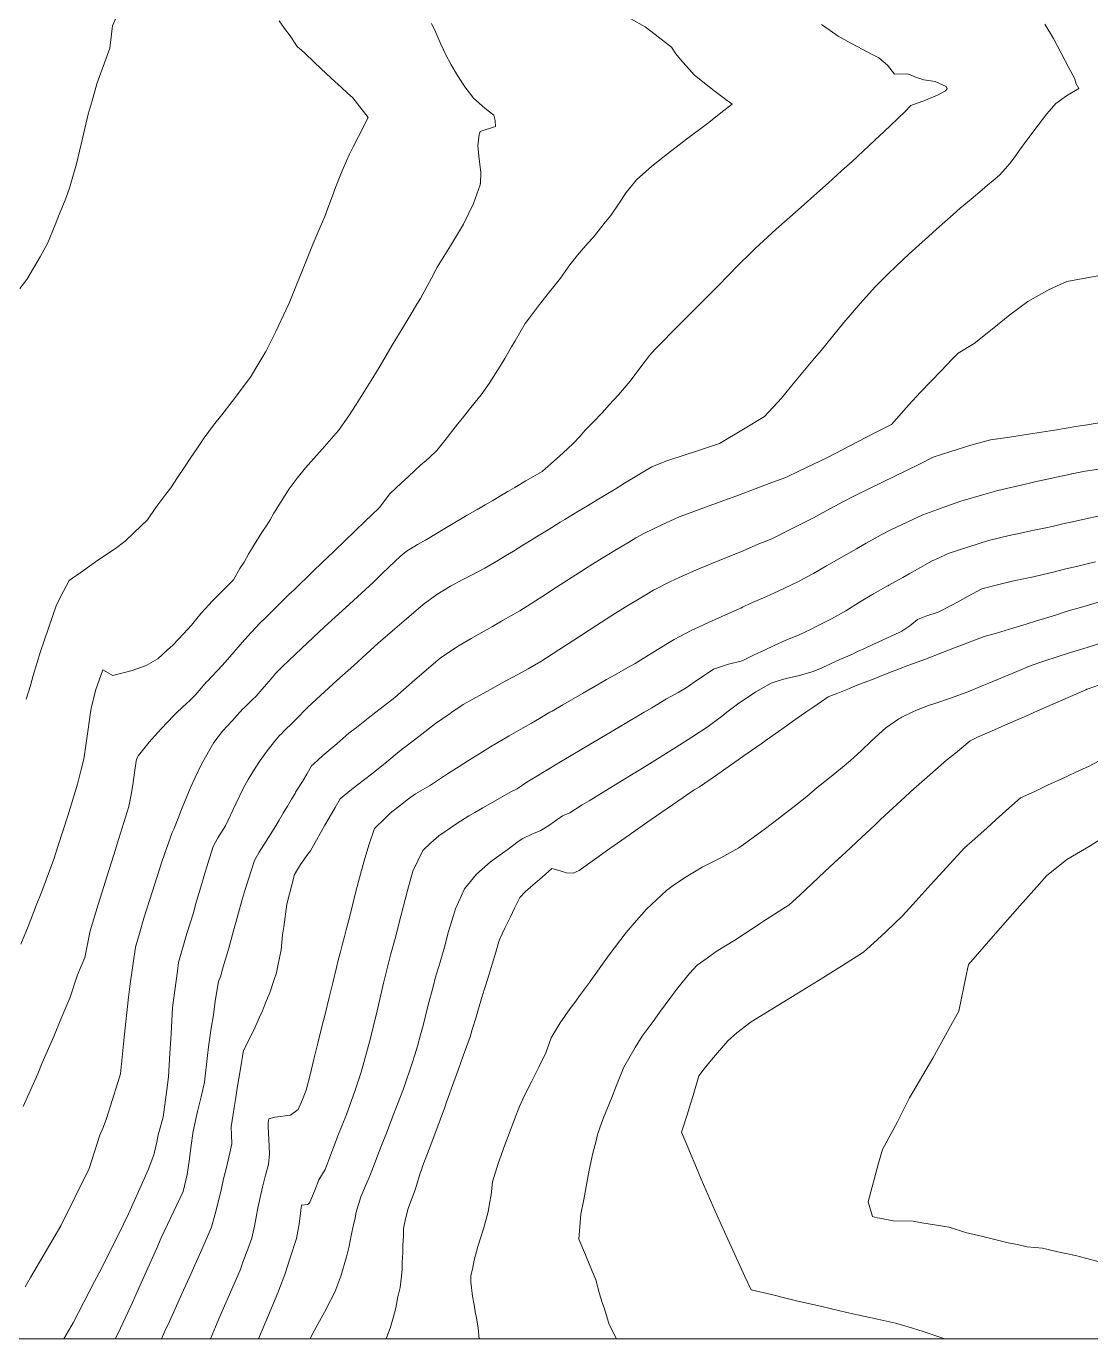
# Model space of a CAD drawing. Header units: inches. Extents: x 11351264 to 11356330, y 6702313 to 6706468.
# Drawn here: x 11351765.2 to 11352082.5, y 6702313.2 to 6702704.6 of the extents above; entities that cross this region are included whole.
import ezdxf

# ---------------------------------------------------------------- set-up
doc = ezdxf.new("R2010")
doc.units = ezdxf.units.IN
doc.header["$MEASUREMENT"] = 0
doc.layers.add('Shumate_Contours_clip1', color=7, linetype='Continuous', lineweight=0)
doc.layers.add('Shumate_Parcels_clip1', color=7, linetype='Continuous', lineweight=0)

msp = doc.modelspace()

# ---------------------------------------------------------------- linework, layer by layer
at = {"layer": 'Shumate_Contours_clip1'}
for points, elevation in [([(11351763.27, 6702626.37), (11351765.32, 6702629.08), (11351769.34, 6702635.83), (11351771.49, 6702639.77), (11351773.77, 6702645.37), (11351774.99, 6702648.41), (11351776.73, 6702652.68), (11351778.01, 6702656.27), (11351778.85, 6702659.01), (11351780.18, 6702663.57), (11351781.96, 6702671.08), (11351783.58, 6702678.33), (11351784.79, 6702682.28), (11351786.16, 6702687.38), (11351790.04, 6702697.97), (11351790.91, 6702704.65), (11351792.7, 6702708.73), (11351792.57, 6702712.64), (11351788.78, 6702722.91), (11351787.9, 6702726.34), (11351780.42, 6702734.05), (11351773.75, 6702741.99), (11351766.44, 6702750.84), (11351764.89, 6702758.41)], 1382), ([(11351764.24, 6702382.46), (11351768.59, 6702392.23), (11351769.93, 6702395.47), (11351773.4, 6702403.37), (11351775.45, 6702408.53), (11351778.14, 6702414.74), (11351780.48, 6702421.71), (11351782.65, 6702426.88), (11351784.18, 6702434.82), (11351786.6, 6702442.68), (11351787.21, 6702444.62), (11351789.75, 6702452.8), (11351791.25, 6702457.55), (11351792.73, 6702462.33), (11351795.7, 6702471.89), (11351796.46, 6702475.41), (11351797.01, 6702479.07), (11351797.55, 6702482.77), (11351798, 6702486.05), (11351798.67, 6702487.07), (11351801.85, 6702491.1), (11351805.38, 6702495.07), (11351809.2, 6702499.05), (11351810.19, 6702500), (11351813.03, 6702502.7), (11351813.76, 6702503.33), (11351815.5, 6702505.11), (11351817.29, 6702507.22), (11351818.88, 6702509.05), (11351819.29, 6702509.43), (11351820.33, 6702510.45), (11351822.39, 6702512.71), (11351824.41, 6702514.94), (11351826.47, 6702517.25), (11351829.56, 6702520.85), (11351832.07, 6702523.72), (11351833.85, 6702525.63), (11351834.45, 6702526.23), (11351836.83, 6702528.6), (11351840.11, 6702531.84), (11351841.75, 6702533.44), (11351843.46, 6702535.09), (11351844.98, 6702536.55), (11351846.85, 6702538.35), (11351848.76, 6702540.18), (11351850.61, 6702541.94), (11351853.41, 6702544.64), (11351854.96, 6702546.13), (11351856.93, 6702548.03), (11351860.25, 6702551.23), (11351863.05, 6702553.94), (11351866.24, 6702557.04), (11351867.86, 6702558.58), (11351870.55, 6702561.18), (11351872.5, 6702563.8), (11351873.57, 6702565.15), (11351877.01, 6702568.46), (11351879.14, 6702570.34), (11351881.01, 6702572.1), (11351882.67, 6702573.66), (11351884.32, 6702575.07), (11351885.35, 6702575.98), (11351887.57, 6702578.03), (11351889.94, 6702581.07), (11351892.31, 6702584.08), (11351893.68, 6702585.86), (11351895.15, 6702587.74), (11351897.24, 6702590.4), (11351898.94, 6702592.49), (11351900.73, 6702594.66), (11351903.15, 6702598.07), (11351906.41, 6702603.23), (11351907.78, 6702605.47), (11351909.8, 6702608.93), (11351910.85, 6702610.75), (11351913.85, 6702615.91), (11351915.17, 6702617.65), (11351917.86, 6702621.2), (11351921.1, 6702625.34), (11351922.43, 6702626.96), (11351924.43, 6702629.43), (11351927.22, 6702633.4), (11351929.5, 6702636.28), (11351932.56, 6702639.87), (11351934.1, 6702641.58), (11351937.8, 6702646.25), (11351939.39, 6702648.09), (11351942.09, 6702652.08), (11351943.97, 6702655.01), (11351947.02, 6702658.74), (11351951.61, 6702662.79), (11351956.35, 6702666.55), (11351961.92, 6702670.9), (11351968.27, 6702675.58), (11351973.13, 6702679.48), (11351975.54, 6702681.31), (11351972.85, 6702683.32), (11351970.16, 6702685.43), (11351967.37, 6702687.57), (11351964.27, 6702690.1), (11351960.19, 6702694.64), (11351958.81, 6702696.36), (11351957.47, 6702698.33), (11351952.63, 6702702.11), (11351949.65, 6702704.34), (11351945.41, 6702706.72)], 1388), ([(11351765.16, 6702503.87), (11351766.48, 6702508.02), (11351767.24, 6702511), (11351769.46, 6702518.14), (11351774.21, 6702532.01), (11351776.25, 6702536.08), (11351777.96, 6702539.29), (11351782.21, 6702542.28), (11351786.51, 6702545.33), (11351791.77, 6702548.87), (11351794.65, 6702551.05), (11351797.38, 6702553.56), (11351801.31, 6702557.41), (11351803.81, 6702561.08), (11351806.79, 6702565), (11351808.22, 6702566.93), (11351810.29, 6702569.98), (11351812.33, 6702573.06), (11351814.23, 6702575.94), (11351816.17, 6702578.81), (11351818.2, 6702581.88), (11351821.02, 6702585.58), (11351823.5, 6702588.73), (11351826.54, 6702592.65), (11351832.03, 6702599.91), (11351834.23, 6702603.63), (11351836.58, 6702607.62), (11351839.59, 6702613.55), (11351842.68, 6702620.1), (11351843.5, 6702622.02), (11351845.51, 6702626.94), (11351847.1, 6702630.87), (11351850.7, 6702639.73), (11351852.74, 6702644.62), (11351854.13, 6702647.84), (11351855.1, 6702650.31), (11351856.42, 6702654.02), (11351857.33, 6702656.52), (11351859.38, 6702661.47), (11351860.59, 6702664.4), (11351861.54, 6702666.38), (11351862.56, 6702668.64), (11351864.24, 6702671.68), (11351867.11, 6702677.37), (11351862.52, 6702683.19), (11351860.89, 6702684.63), (11351859.13, 6702686.29), (11351857.11, 6702688.07), (11351854.7, 6702690.38), (11351851.13, 6702693.72), (11351848.15, 6702696.64), (11351845.95, 6702698.51), (11351843.8, 6702701.68), (11351842.14, 6702703.88), (11351840.55, 6702706.17)], 1384), ([(11351763.58, 6702430.91), (11351765.76, 6702436.17), (11351768.08, 6702442.39), (11351769.76, 6702446.59), (11351773.34, 6702456.24), (11351774.67, 6702460.27), (11351777.6, 6702469.1), (11351780.46, 6702478.62), (11351781.53, 6702482.96), (11351782.33, 6702486.05), (11351782.98, 6702490.81), (11351783.42, 6702493.57), (11351784.09, 6702498.52), (11351784.34, 6702500), (11351784.52, 6702501.09), (11351785.79, 6702506.48), (11351787.98, 6702512.67), (11351790.97, 6702510.94), (11351796.71, 6702512.42), (11351800.91, 6702513.92), (11351804.39, 6702515.91), (11351807.3, 6702518.6), (11351808.81, 6702520.04), (11351812.05, 6702523.4), (11351814.45, 6702526.02), (11351815.98, 6702527.94), (11351817.33, 6702529.54), (11351818.57, 6702530.93), (11351820.62, 6702533.1), (11351823.48, 6702535.99), (11351826.92, 6702539.46), (11351828.86, 6702542.9), (11351830.07, 6702544.81), (11351831.45, 6702547.17), (11351833.11, 6702549.89), (11351835.38, 6702553.56), (11351836.83, 6702555.79), (11351837.82, 6702557.35), (11351838.99, 6702559.36), (11351841.17, 6702562.87), (11351843.57, 6702566.65), (11351845.94, 6702569.84), (11351848.37, 6702572.91), (11351853.41, 6702578.42), (11351858.24, 6702584), (11351861.36, 6702588.42), (11351863.52, 6702591.74), (11351868.47, 6702599.75), (11351870.62, 6702603.3), (11351874.25, 6702609.47), (11351877.55, 6702614.86), (11351880.49, 6702619.79), (11351881.63, 6702621.67), (11351882.67, 6702623.41), (11351885.95, 6702629.4), (11351887.68, 6702632.7), (11351891.58, 6702639.12), (11351893.66, 6702642.53), (11351895.47, 6702645.53), (11351898.44, 6702651.66), (11351900.49, 6702657.28), (11351900.51, 6702657.52), (11351900.52, 6702657.64), (11351900.62, 6702660.93), (11351900.12, 6702664.98), (11351899.79, 6702668.89), (11351900.18, 6702672.25), (11351900.46, 6702673.13), (11351905.03, 6702674.66), (11351904.9, 6702676.5), (11351904.58, 6702678.07), (11351902.87, 6702679.36), (11351901.17, 6702680.69), (11351898.38, 6702683.25), (11351897.96, 6702683.81), (11351895.89, 6702686.52), (11351893.66, 6702689.87), (11351891.81, 6702693.08), (11351890.12, 6702696.23), (11351888.78, 6702699.24), (11351887.23, 6702702.67), (11351885.96, 6702705.39)], 1386), ([(11351764.8, 6702328.66), (11351766.47, 6702331.52), (11351775.52, 6702346.84), (11351783.94, 6702363.93), (11351787.14, 6702373.89), (11351788.05, 6702376.25), (11351789.08, 6702378.9), (11351792.44, 6702389.6), (11351793.22, 6702392.23), (11351794.39, 6702403.11), (11351795.65, 6702415.02), (11351796.12, 6702419.08), (11351797.71, 6702430), (11351798.93, 6702434.02), (11351800.25, 6702438.61), (11351802.71, 6702446.34), (11351805.71, 6702455.69), (11351807.48, 6702460.74), (11351808.65, 6702464.2), (11351809.21, 6702465.33), (11351811.43, 6702470.97), (11351814.24, 6702477.8), (11351815.55, 6702480.55), (11351817.4, 6702484.52), (11351821.11, 6702491.03), (11351823.7, 6702494.34), (11351825.14, 6702495.98), (11351826.62, 6702497.59), (11351828.81, 6702500), (11351828.94, 6702500.14), (11351829.73, 6702501.02), (11351829.88, 6702501.17), (11351832.64, 6702503.8), (11351833.66, 6702504.84), (11351836.12, 6702507.64), (11351838.13, 6702509.99), (11351839.49, 6702511.53), (11351841.57, 6702513.64), (11351847.23, 6702519.03), (11351854.09, 6702525.44), (11351860.39, 6702531.21), (11351862.69, 6702533.31), (11351868.64, 6702538.81), (11351871.28, 6702541.37), (11351873.31, 6702543.36), (11351876.66, 6702546.46), (11351878.36, 6702547.99), (11351881.78, 6702550.08), (11351883.55, 6702551.02), (11351883.79, 6702551.16), (11351884.13, 6702551.36), (11351887.97, 6702553.62), (11351891.44, 6702555.67), (11351896.64, 6702558.73), (11351899.62, 6702560.48), (11351899.69, 6702560.52), (11351899.95, 6702560.68), (11351901.97, 6702561.86), (11351904.23, 6702563.19), (11351906.48, 6702564.51), (11351908.74, 6702565.83), (11351910.78, 6702567.04), (11351914.09, 6702569), (11351916.15, 6702570.21), (11351918.92, 6702571.84), (11351919.16, 6702572.03), (11351919.83, 6702572.58), (11351922.32, 6702574.75), (11351925.08, 6702577.26), (11351928.23, 6702580.12), (11351930.26, 6702582.35), (11351931.81, 6702584.08), (11351934.22, 6702586.63), (11351936.71, 6702589.23), (11351938.34, 6702590.96), (11351938.93, 6702591.67), (11351941.65, 6702594.63), (11351945.2, 6702598.72), (11351948.31, 6702603.04), (11351950.91, 6702606.37), (11351952.58, 6702608.24), (11351953.49, 6702609.2), (11351959.16, 6702614.94), (11351964.87, 6702620.64), (11351970.22, 6702625.97), (11351975.68, 6702631.56), (11351976.2, 6702632.09), (11351976.27, 6702632.18), (11351982.43, 6702638.25), (11351988.72, 6702644.04), (11351995.21, 6702649.81), (11352001.7, 6702655.59), (11352004.27, 6702657.84), (11352008.22, 6702661.4), (11352011.31, 6702664.25), (11352014.61, 6702667.26), (11352018.14, 6702670.6), (11352020.92, 6702673.17), (11352024.82, 6702676.9), (11352027.18, 6702679.12), (11352028.87, 6702680.95), (11352030.77, 6702681.58), (11352032.72, 6702682.29), (11352036.77, 6702684.03), (11352039.13, 6702685.31), (11352039.66, 6702685.9), (11352039.33, 6702686.62), (11352036.06, 6702688.08), (11352032.76, 6702688.62), (11352030.57, 6702689.3), (11352027.98, 6702690.34), (11352023.93, 6702690.25), (11352021.84, 6702692.95), (11352019.25, 6702695.18), (11352017.34, 6702696.13), (11352014.55, 6702697.61), (11352011.11, 6702699.44), (11352007.22, 6702701.62), (11352004.82, 6702703.26), (11352002.2, 6702705.04)], 1390), ([(11351776.38, 6702313.21), (11351779.16, 6702317.92), (11351785.46, 6702330.31), (11351787.57, 6702334.15), (11351794.16, 6702347.42), (11351795.74, 6702350.67), (11351801.47, 6702363.61), (11351803.19, 6702368.1), (11351804.12, 6702371.84), (11351804.49, 6702374), (11351805.94, 6702379.3), (11351807.06, 6702387.4), (11351807.53, 6702391.34), (11351807.99, 6702398.26), (11351808.37, 6702404.11), (11351808.75, 6702412.03), (11351810.21, 6702422.79), (11351810.56, 6702425.43), (11351813.03, 6702434.06), (11351814.97, 6702440.25), (11351815.66, 6702442.66), (11351817.12, 6702447.58), (11351818.15, 6702451.37), (11351819.25, 6702454.93), (11351820.88, 6702460), (11351822.23, 6702462.59), (11351824.56, 6702466.18), (11351827.63, 6702472.72), (11351829.96, 6702477.45), (11351831.31, 6702479.97), (11351833.16, 6702483), (11351834.86, 6702485.58), (11351836.99, 6702488.48), (11351839.57, 6702491.8), (11351840.58, 6702493), (11351841.33, 6702493.72), (11351841.64, 6702494.03), (11351842.17, 6702494.53), (11351844.5, 6702496.83), (11351846.93, 6702499.24), (11351847.65, 6702500), (11351849.08, 6702501.5), (11351852.87, 6702504.99), (11351857.78, 6702509.46), (11351862.78, 6702513.97), (11351866.51, 6702517.37), (11351870.11, 6702520.57), (11351875.06, 6702524.92), (11351877.83, 6702527.3), (11351883.49, 6702532.14), (11351887.56, 6702535.08), (11351891.61, 6702537.62), (11351895.25, 6702539.58), (11351897.85, 6702540.87), (11351901.9, 6702542.97), (11351905.93, 6702545.38), (11351908.06, 6702546.64), (11351910.42, 6702548.09), (11351913.22, 6702549.8), (11351915.62, 6702551.29), (11351918.06, 6702552.8), (11351920.72, 6702554.44), (11351924.28, 6702556.64), (11351925.73, 6702557.51), (11351929.55, 6702559.83), (11351932.43, 6702561.57), (11351935.32, 6702563.3), (11351937.48, 6702564.61), (11351940.71, 6702566.55), (11351943.45, 6702568.27), (11351946.66, 6702570.22), (11351949.48, 6702571.91), (11351951.59, 6702573.18), (11351955.8, 6702574.86), (11351962.2, 6702576.97), (11351964.37, 6702577.7), (11351971.83, 6702580.14), (11351979, 6702584.37), (11351985.18, 6702588.19), (11351990.33, 6702593.68), (11351994.21, 6702598.41), (11352000.11, 6702605.56), (11352002.08, 6702607.83), (11352008.88, 6702616.25), (11352013.84, 6702621.94), (11352018.18, 6702626.87), (11352022.05, 6702630.74), (11352024.33, 6702632.95), (11352028.33, 6702636.67), (11352034.11, 6702641.91), (11352036.52, 6702644.07), (11352041.44, 6702648.4), (11352043.52, 6702650.27), (11352046.81, 6702653.03), (11352050.1, 6702655.75), (11352051.72, 6702657.15), (11352053.38, 6702658.58), (11352055.22, 6702660.15), (11352056.98, 6702662.02), (11352058.3, 6702663.65), (11352059.59, 6702665.35), (11352061.18, 6702667.6), (11352063.12, 6702670.2), (11352066.84, 6702675.06), (11352069.41, 6702678.43), (11352072.07, 6702681.57), (11352075.19, 6702683.82), (11352078.9, 6702686.02), (11352078.06, 6702687.58), (11352077.72, 6702688.83), (11352075.89, 6702692.13), (11352073.67, 6702696.5), (11352071.38, 6702700.87), (11352068.73, 6702705.21)], 1392), ([(11351791.71, 6702313.21), (11351792.52, 6702314.92), (11351796.8, 6702324.01), (11351798.23, 6702327.23), (11351804.04, 6702340.25), (11351805.39, 6702343.32), (11351811.95, 6702357.1), (11351813.17, 6702362.2), (11351813.83, 6702366.85), (11351814.23, 6702370.15), (11351814.95, 6702375.15), (11351816.17, 6702380.97), (11351817.33, 6702385.34), (11351818.28, 6702389.73), (11351819.18, 6702397.65), (11351819.5, 6702400.22), (11351820.31, 6702405.77), (11351820.93, 6702409.78), (11351821.46, 6702413.9), (11351822.46, 6702419.76), (11351823.14, 6702421.47), (11351823.54, 6702423.11), (11351825.55, 6702429.7), (11351826.61, 6702433.72), (11351827.93, 6702438.45), (11351829.55, 6702444.22), (11351830.41, 6702447.16), (11351833.18, 6702455.78), (11351834.62, 6702458.29), (11351835.94, 6702460.52), (11351837.4, 6702462.68), (11351839.09, 6702465.4), (11351840.54, 6702467.84), (11351841.77, 6702469.92), (11351843, 6702472), (11351844.23, 6702474.09), (11351845.28, 6702475.83), (11351845.47, 6702476.16), (11351847.55, 6702479.36), (11351848.84, 6702481.59), (11351850.19, 6702483.99), (11351851.93, 6702485.62), (11351853.56, 6702487.12), (11351857.71, 6702490.63), (11351861.36, 6702493.73), (11351863.59, 6702495.48), (11351867.1, 6702498.24), (11351869.33, 6702500), (11351870.64, 6702501.03), (11351872.84, 6702502.75), (11351874.99, 6702504.46), (11351880.22, 6702509), (11351888.64, 6702516.24), (11351894.24, 6702519.95), (11351897.83, 6702522.03), (11351900.09, 6702523.33), (11351904.14, 6702525.63), (11351907.32, 6702527.44), (11351912.24, 6702530.29), (11351919.11, 6702534.67), (11351923.18, 6702537.28), (11351928.97, 6702541.03), (11351932.36, 6702543.18), (11351935.58, 6702545.21), (11351941.1, 6702548.56), (11351944.53, 6702550.54), (11351946.91, 6702551.98), (11351949.45, 6702553.44), (11351954.43, 6702555.79), (11351959.83, 6702558.23), (11351963.36, 6702559.62), (11351965.78, 6702560.47), (11351970.87, 6702562.36), (11351975.83, 6702564.18), (11351980.36, 6702565.83), (11351987.4, 6702568.56), (11351991.59, 6702570.01), (11351995.64, 6702572.03), (11352003.84, 6702575.88), (11352011.05, 6702579.64), (11352015.41, 6702581.89), (11352018.3, 6702583.39), (11352023.04, 6702585.84), (11352028.24, 6702591.64), (11352031.72, 6702595.47), (11352037.86, 6702601.82), (11352041.03, 6702605.16), (11352042.9, 6702607.06), (11352047.68, 6702609.93), (11352053.13, 6702614.25), (11352058.31, 6702618.55), (11352063.71, 6702622.51), (11352070.31, 6702626.18), (11352075.36, 6702628.43), (11352085.68, 6702630.35)], 1394), ([(11351805.5, 6702313.21), (11351806.51, 6702315.46), (11351807.86, 6702318.31), (11351812.08, 6702327.68), (11351813.83, 6702331.62), (11351817.51, 6702339.81), (11351820.41, 6702346.48), (11351821.76, 6702351.56), (11351823.36, 6702358.04), (11351823.99, 6702360.85), (11351824.97, 6702364.68), (11351826.48, 6702371.38), (11351826.31, 6702374.02), (11351826.21, 6702376.38), (11351826.82, 6702380.18), (11351827.13, 6702382.16), (11351827.62, 6702385.16), (11351828.06, 6702387.95), (11351829.01, 6702393.74), (11351829.96, 6702399.27), (11351830.07, 6702399.35), (11351830.31, 6702399.96), (11351833.02, 6702405.26), (11351834.64, 6702408.92), (11351835.57, 6702410.96), (11351836.48, 6702413.36), (11351837.84, 6702416.65), (11351838.9, 6702419.75), (11351839.79, 6702422.32), (11351840.17, 6702424.44), (11351841.14, 6702429.18), (11351841.58, 6702433.66), (11351841.96, 6702436.01), (11351842.88, 6702442.76), (11351845.15, 6702451.66), (11351846.89, 6702454.64), (11351849.14, 6702457.67), (11351849.88, 6702458.7), (11351850.42, 6702459.61), (11351851.66, 6702461.85), (11351852.79, 6702463.91), (11351854.15, 6702466.34), (11351855.47, 6702468.57), (11351857.24, 6702471.61), (11351858.76, 6702474.15), (11351861.66, 6702476.56), (11351863.89, 6702478.35), (11351868.03, 6702481.52), (11351872.6, 6702485.24), (11351876.35, 6702488.3), (11351882.17, 6702492.78), (11351887.2, 6702496.68), (11351891.54, 6702499.69), (11351892, 6702500), (11351895.41, 6702502.3), (11351901.13, 6702505.49), (11351903.52, 6702506.8), (11351906.86, 6702508.65), (11351911.72, 6702511.29), (11351914.73, 6702512.94), (11351918.55, 6702515.18), (11351923.91, 6702518.63), (11351928.36, 6702521.51), (11351935.25, 6702526), (11351940.8, 6702529.53), (11351943.64, 6702531.33), (11351948.81, 6702534.43), (11351952.11, 6702536.43), (11351957.21, 6702539.02), (11351959.79, 6702540.17), (11351965.69, 6702542.82), (11351971.71, 6702545.3), (11351978.83, 6702548.16), (11351983.55, 6702550.18), (11351984.88, 6702550.74), (11351987.59, 6702551.84), (11351992.91, 6702554.49), (11351999.8, 6702557.98), (11352002.54, 6702559.48), (11352008.55, 6702562.74), (11352012.09, 6702564.5), (11352016.55, 6702566.74), (11352024.07, 6702570.41), (11352031.42, 6702573.95), (11352035.52, 6702576.03), (11352040.51, 6702577.69), (11352046.71, 6702579.69), (11352052.58, 6702581.19), (11352056.21, 6702581.72), (11352058.97, 6702582.13), (11352063.96, 6702582.91), (11352071.68, 6702584.17), (11352078.58, 6702585.3), (11352081.47, 6702585.74), (11352085.5, 6702586.37)], 1396), ([(11351820.11, 6702313.21), (11351821.56, 6702316.76), (11351822.83, 6702319.83), (11351828.93, 6702333.71), (11351829.77, 6702336.05), (11351831.52, 6702340.75), (11351832.37, 6702343.25), (11351833.18, 6702346.8), (11351833.74, 6702349.43), (11351834.24, 6702352.29), (11351835.61, 6702358.45), (11351836.48, 6702362.01), (11351837.34, 6702365.18), (11351837.63, 6702368.39), (11351837.48, 6702372.65), (11351837.32, 6702376.37), (11351837.26, 6702377.58), (11351837.45, 6702378.78), (11351839.3, 6702379.26), (11351843.96, 6702379.85), (11351846.25, 6702381.61), (11351847.47, 6702384.51), (11351848.59, 6702387.33), (11351849.86, 6702392.35), (11351850.87, 6702396.56), (11351852.09, 6702401.36), (11351853.16, 6702405.78), (11351854.32, 6702410.36), (11351855.44, 6702415), (11351856.54, 6702419.37), (11351857.63, 6702423.93), (11351858.17, 6702426.07), (11351858.81, 6702428.55), (11351859.33, 6702430.6), (11351860, 6702433.16), (11351860.5, 6702435.13), (11351861.67, 6702439.66), (11351863.48, 6702446.93), (11351864.76, 6702451.76), (11351865.87, 6702455.73), (11351867.31, 6702460.36), (11351868.92, 6702465.37), (11351872.04, 6702468.3), (11351873.68, 6702469.97), (11351876.68, 6702472.26), (11351879.14, 6702474.24), (11351881.15, 6702475.66), (11351885.4, 6702478.04), (11351890.73, 6702481.68), (11351894.24, 6702483.83), (11351897.02, 6702485.63), (11351899.55, 6702487.21), (11351903.52, 6702489.66), (11351909.15, 6702492.98), (11351913.31, 6702495.34), (11351915.76, 6702496.79), (11351918.12, 6702498.17), (11351921.27, 6702500), (11351921.92, 6702500.38), (11351925.08, 6702502.22), (11351930.96, 6702505.59), (11351934.7, 6702507.76), (11351938.14, 6702509.74), (11351940.5, 6702511.07), (11351943.76, 6702512.93), (11351946.66, 6702514.52), (11351949.82, 6702516.53), (11351955.8, 6702520.21), (11351958.25, 6702521.74), (11351963.34, 6702524.36), (11351965.53, 6702525.4), (11351968.5, 6702526.78), (11351972.49, 6702528.57), (11351977.14, 6702530.64), (11351978.14, 6702531.09), (11351978.68, 6702531.35), (11351979.23, 6702531.6), (11351981.88, 6702532.84), (11351984.92, 6702534.17), (11351987.96, 6702535.53), (11351991, 6702536.87), (11351995.53, 6702539.08), (11351997.72, 6702540.29), (11351999.84, 6702541.43), (11352003.68, 6702543.66), (11352009.67, 6702547.01), (11352012.65, 6702548.74), (11352015.52, 6702550.41), (11352020.02, 6702552.93), (11352022.88, 6702554.38), (11352029.41, 6702557.49), (11352032.43, 6702558.87), (11352038.95, 6702561.3), (11352043.7, 6702562.96), (11352050.62, 6702564.96), (11352054.79, 6702566.1), (11352063.41, 6702568.15), (11352065.79, 6702568.7), (11352076.41, 6702571), (11352076.69, 6702571.06), (11352076.74, 6702571.07), (11352076.77, 6702571.08), (11352076.82, 6702571.09), (11352080.81, 6702571.86), (11352084.8, 6702572.49)], 1398), ([(11351834.38, 6702313.21), (11351837.34, 6702320.26), (11351840.15, 6702326.95), (11351842.25, 6702332.38), (11351843.88, 6702337.32), (11351845.75, 6702343.12), (11351846.13, 6702345.27), (11351846.47, 6702347.42), (11351847.03, 6702351.47), (11351847.24, 6702353.08), (11351849.14, 6702353.26), (11351849.71, 6702353.83), (11351849.74, 6702353.89), (11351851.12, 6702357.17), (11351852.42, 6702360.56), (11351854.24, 6702363.67), (11351856.15, 6702368.62), (11351858.01, 6702373.71), (11351860.58, 6702380.12), (11351861.73, 6702383.15), (11351862.96, 6702386.73), (11351864.98, 6702392.66), (11351867.63, 6702402.45), (11351869.76, 6702411), (11351871.66, 6702419.28), (11351873.83, 6702427.96), (11351875.14, 6702432.59), (11351876.82, 6702439.24), (11351878.79, 6702446.83), (11351880.41, 6702452.59), (11351883.38, 6702458.84), (11351885.74, 6702461.07), (11351888.18, 6702463.13), (11351893.5, 6702466.83), (11351897.09, 6702469.09), (11351898.9, 6702470.13), (11351901.23, 6702471.47), (11351904.26, 6702473.2), (11351909.57, 6702476.33), (11351911.53, 6702477.18), (11351914.36, 6702479.15), (11351917.39, 6702481), (11351919.6, 6702482.34), (11351924.95, 6702485.57), (11351933.97, 6702490.89), (11351942.24, 6702495.75), (11351949.38, 6702500), (11351951.67, 6702501.36), (11351956.04, 6702504.01), (11351959.45, 6702505.95), (11351961.91, 6702507.34), (11351965.58, 6702509.88), (11351968.11, 6702511.53), (11351970.06, 6702512.84), (11351971.22, 6702513.3), (11351974.52, 6702514.32), (11351978.56, 6702515.33), (11351979.52, 6702515.81), (11351982.16, 6702517.13), (11351985.19, 6702518.57), (11351988.26, 6702519.97), (11351991.34, 6702521.36), (11351995.57, 6702523.1), (11351998.91, 6702524.69), (11352000.84, 6702525.68), (11352005.16, 6702527.9), (11352009.43, 6702530.3), (11352013.54, 6702532.88), (11352017.73, 6702535.37), (11352021.92, 6702537.68), (11352022, 6702537.72), (11352022.03, 6702537.74), (11352022.06, 6702537.75), (11352022.27, 6702537.88), (11352026.43, 6702540.21), (11352028.33, 6702541.29), (11352030.79, 6702542.72), (11352035.22, 6702545.16), (11352037.05, 6702545.99), (11352039.93, 6702547.31), (11352052.02, 6702551.21), (11352058.13, 6702552.69), (11352060.68, 6702553.23), (11352064.56, 6702554.06), (11352069.04, 6702555), (11352071, 6702555.44), (11352074.57, 6702556.27), (11352077.01, 6702556.81), (11352081.91, 6702557.88), (11352085.7, 6702558.64)], 1400), ([(11351849.84, 6702313.21), (11351850.35, 6702314.48), (11351852.04, 6702317.57), (11351854.03, 6702321.18), (11351856, 6702324.79), (11351857.16, 6702327.08), (11351858.92, 6702331.83), (11351860.67, 6702337.59), (11351861.38, 6702340.79), (11351862.05, 6702344.01), (11351862.75, 6702347.22), (11351863.25, 6702349.27), (11351863.51, 6702350.98), (11351864.16, 6702353.22), (11351864.92, 6702355.54), (11351866.32, 6702358.85), (11351867.39, 6702361.31), (11351868.13, 6702363.33), (11351870.31, 6702369.04), (11351871.23, 6702371.37), (11351872.51, 6702374.56), (11351874.15, 6702378.74), (11351875.82, 6702383.16), (11351877.58, 6702387.74), (11351880.26, 6702395.69), (11351881, 6702397.86), (11351881.75, 6702400.44), (11351882.7, 6702403.86), (11351883.43, 6702406.62), (11351884.16, 6702409.53), (11351884.88, 6702412.34), (11351886.52, 6702418.54), (11351887.1, 6702420.75), (11351888.58, 6702425.53), (11351889.99, 6702430.69), (11351890.95, 6702434.34), (11351892.5, 6702439.39), (11351893.11, 6702441.44), (11351895.8, 6702447.36), (11351899.42, 6702451.74), (11351903.58, 6702455.37), (11351907.13, 6702458.03), (11351908.79, 6702459.23), (11351911.79, 6702461.43), (11351913.15, 6702462.42), (11351915.89, 6702463.68), (11351918.56, 6702464.76), (11351920.97, 6702466.29), (11351922.6, 6702467.47), (11351925, 6702469.1), (11351927.24, 6702470.06), (11351930.9, 6702472.4), (11351932.91, 6702473.62), (11351941.52, 6702478.87), (11351950.16, 6702484.16), (11351958.85, 6702489.56), (11351963.54, 6702492.59), (11351968.41, 6702495.79), (11351972.83, 6702499.09), (11351974.01, 6702500), (11351977.16, 6702502.42), (11351982.59, 6702506.08), (11351987.25, 6702508.72), (11351989.3, 6702509.35), (11351991.63, 6702510.06), (11351995.66, 6702510.98), (11351999.74, 6702512.17), (11352002.41, 6702513.29), (11352005.3, 6702514.67), (11352007.64, 6702515.71), (11352011.3, 6702517.23), (11352012.95, 6702518.09), (11352014.85, 6702518.91), (11352017.55, 6702520.23), (11352020.35, 6702521.51), (11352023.19, 6702522.79), (11352025.32, 6702523.76), (11352026.12, 6702524.16), (11352028.51, 6702525.8), (11352030.78, 6702527.67), (11352033.33, 6702528.62), (11352036.96, 6702529.89), (11352040.9, 6702531.86), (11352042.74, 6702532.88), (11352045.95, 6702534.58), (11352050.04, 6702536.77), (11352054.68, 6702538.05), (11352059.03, 6702539.05), (11352062.89, 6702539.88), (11352065.42, 6702540.42), (11352068.26, 6702541.1), (11352071.22, 6702541.82), (11352074.66, 6702542.64), (11352078.64, 6702543.61), (11352080.96, 6702544.17), (11352083.84, 6702544.87)], 1402), ([(11351872.45, 6702313.21), (11351873.72, 6702316.63), (11351874.51, 6702319.42), (11351875.34, 6702322.47), (11351875.94, 6702325.73), (11351876.59, 6702328.53), (11351876.97, 6702331.91), (11351877.17, 6702333.93), (11351877.18, 6702336.02), (11351877.38, 6702338.88), (11351877.38, 6702341.08), (11351877.6, 6702343.82), (11351877.62, 6702346.12), (11351878.21, 6702348.97), (11351879, 6702352.06), (11351879.98, 6702354.69), (11351881.06, 6702357.63), (11351881.74, 6702359.94), (11351882.6, 6702362.63), (11351882.94, 6702363.6), (11351883.38, 6702364.84), (11351885.29, 6702369.79), (11351886.97, 6702374.25), (11351889.79, 6702382.01), (11351890.53, 6702384.06), (11351892.58, 6702389.8), (11351893.98, 6702393.62), (11351895.39, 6702397.58), (11351897.44, 6702403.19), (11351898.12, 6702405.41), (11351899.14, 6702408.84), (11351900.16, 6702412.27), (11351901.19, 6702415.68), (11351901.85, 6702417.82), (11351902.05, 6702418.46), (11351903.11, 6702421.93), (11351904.03, 6702424.91), (11351905.1, 6702428.46), (11351906.07, 6702431.64), (11351906.42, 6702432.65), (11351907.86, 6702435.65), (11351909.46, 6702438.97), (11351910.74, 6702441.59), (11351912.28, 6702444.78), (11351914.02, 6702446.52), (11351915.47, 6702447.84), (11351918.91, 6702450.87), (11351921.86, 6702453.38), (11351925.04, 6702452.49), (11351926.07, 6702452.09), (11351928.2, 6702452.03), (11351929.98, 6702452.87), (11351934.53, 6702456.13), (11351939.15, 6702459.37), (11351945, 6702463.46), (11351946.73, 6702464.72), (11351951.46, 6702468.02), (11351956.21, 6702471.31), (11351960.97, 6702474.56), (11351964.3, 6702476.88), (11351965.89, 6702477.8), (11351970.62, 6702481.1), (11351975.35, 6702484.4), (11351980.08, 6702487.69), (11351984.19, 6702490.56), (11351985.73, 6702491.71), (11351990.36, 6702494.95), (11351994.99, 6702498.2), (11351997.57, 6702500), (11351999.63, 6702501.44), (11352003.55, 6702504.16), (11352004.18, 6702504.6), (11352007.09, 6702505.73), (11352010.52, 6702507.12), (11352012.59, 6702507.98), (11352015.73, 6702509.22), (11352017.45, 6702509.81), (11352019.82, 6702510.76), (11352023.1, 6702512.04), (11352025.12, 6702512.87), (11352028.25, 6702514.1), (11352033.16, 6702515.83), (11352038.27, 6702517.81), (11352041.81, 6702519.19), (11352045.77, 6702520.7), (11352047.82, 6702521.48), (11352049.44, 6702522.1), (11352050.74, 6702522.59), (11352054.33, 6702523.61), (11352059.51, 6702525.15), (11352063.19, 6702526.3), (11352066.25, 6702527.23), (11352068.71, 6702528), (11352072.29, 6702529.09), (11352074.28, 6702529.75), (11352076.47, 6702530.46), (11352078.69, 6702531.06), (11352081.11, 6702531.72), (11352085.03, 6702532.97)], 1404), ([(11351900.15, 6702313.21), (11351899.9, 6702316.41), (11351899.25, 6702320.04), (11351899.12, 6702320.67), (11351898.66, 6702323.34), (11351898.16, 6702325.9), (11351897.72, 6702330.07), (11351897.7, 6702332.1), (11351898.18, 6702333.92), (11351898.67, 6702336.67), (11351899.75, 6702340.74), (11351901.49, 6702345.95), (11351902.89, 6702351.07), (11351903.26, 6702353.55), (11351903.72, 6702356.15), (11351904.13, 6702360.02), (11351905.85, 6702365.44), (11351907.7, 6702370.78), (11351909.66, 6702376.05), (11351911.28, 6702380.13), (11351911.62, 6702380.95), (11351911.78, 6702381.44), (11351912.21, 6702382.45), (11351913.7, 6702385.75), (11351915.82, 6702389.98), (11351918, 6702394.2), (11351920.08, 6702398.44), (11351921.61, 6702402.96), (11351924.28, 6702407.45), (11351927.27, 6702411.68), (11351928.67, 6702413.52), (11351930.34, 6702415.83), (11351933.01, 6702419.41), (11351933.43, 6702420.04), (11351938.92, 6702427.64), (11351943.95, 6702434.32), (11351946.4, 6702437.11), (11351950.03, 6702441.29), (11351956.03, 6702446.89), (11351958.03, 6702448.36), (11351961.35, 6702450.63), (11351964.34, 6702452.45), (11351966.67, 6702453.79), (11351970.01, 6702455.55), (11351972.19, 6702456.63), (11351977.61, 6702459.62), (11351980.34, 6702461.58), (11351982.28, 6702463.01), (11351985.11, 6702465.03), (11351989.68, 6702468.57), (11351991.46, 6702469.92), (11351993.65, 6702471.66), (11351997.79, 6702474.94), (11352000.95, 6702477.53), (11352004.13, 6702480.06), (11352008.35, 6702483.52), (11352010.88, 6702485.65), (11352014.06, 6702488.52), (11352017.11, 6702491.46), (11352021.35, 6702495.34), (11352025.27, 6702498.09), (11352025.86, 6702498.36), (11352026.13, 6702498.5), (11352026.4, 6702498.63), (11352029.19, 6702500), (11352030.56, 6702500.67), (11352034.14, 6702501.99), (11352036.32, 6702502.77), (11352040.92, 6702504.28), (11352045.87, 6702506.12), (11352050.12, 6702507.88), (11352052.12, 6702508.73), (11352056.87, 6702510.7), (11352060.43, 6702512.21), (11352064.69, 6702513.91), (11352068.81, 6702515.31), (11352072.43, 6702516.52), (11352076.4, 6702517.78), (11352081.42, 6702519.33), (11352086.64, 6702521.05)], 1406), ([(11351941.08, 6702313.21), (11351938.96, 6702317.43), (11351937.51, 6702322.14), (11351936.8, 6702324.01), (11351936.02, 6702326.57), (11351934.97, 6702330.74), (11351933.32, 6702334.6), (11351931.83, 6702338.19), (11351929.83, 6702342.87), (11351930.45, 6702350.36), (11351931.33, 6702354.72), (11351932.44, 6702360.77), (11351933, 6702363.46), (11351934.05, 6702368.55), (11351934.94, 6702371.84), (11351935.52, 6702374.41), (11351937.17, 6702378.91), (11351939.69, 6702385.12), (11351940.96, 6702388.53), (11351943.32, 6702394.23), (11351946.67, 6702400.03), (11351948.76, 6702403.4), (11351950.55, 6702405.77), (11351952, 6702407.82), (11351953.93, 6702410.51), (11351957.3, 6702415.06), (11351959.38, 6702417.88), (11351962.88, 6702422.11), (11351965.1, 6702424.57), (11351968.14, 6702426.73), (11351970.85, 6702428.72), (11351976.39, 6702432.03), (11351982.69, 6702436.22), (11351984.67, 6702437.52), (11351992.6, 6702442.6), (11351995.74, 6702445.52), (11351999.33, 6702448.84), (11352003.24, 6702452.49), (11352006.03, 6702455.1), (11352010.74, 6702459.49), (11352012.73, 6702461.35), (11352018.23, 6702466.48), (11352019.76, 6702468.07), (11352025.92, 6702473.7), (11352029.76, 6702477.22), (11352033.72, 6702480.69), (11352039.51, 6702485.77), (11352042.18, 6702487.85), (11352046.48, 6702491.54), (11352048.87, 6702492.68), (11352053.73, 6702494.81), (11352057.08, 6702496.22), (11352062.89, 6702498.77), (11352065.27, 6702499.79), (11352065.74, 6702500), (11352073.47, 6702503.4), (11352080.96, 6702506.72), (11352081.32, 6702506.86), (11352081.5, 6702506.93), (11352081.72, 6702507.01), (11352086.73, 6702508.81)], 1408), ([(11351960.49, 6702374.78), (11351962.19, 6702380.01), (11351963.14, 6702383.23), (11351963.94, 6702385.79), (11351965.62, 6702391.57), (11351967.26, 6702393.74), (11351969.41, 6702396.37), (11351974.24, 6702402.09), (11351977, 6702404.4), (11351981.22, 6702407.71), (11351990.45, 6702413.36), (11351994.83, 6702416.05), (11352002.64, 6702420.86), (11352008.46, 6702424.53), (11352014.72, 6702428.44), (11352018.78, 6702432.19), (11352021.48, 6702434.66), (11352026.28, 6702439.17), (11352028.5, 6702441.7), (11352034.78, 6702448.61), (11352037.29, 6702451.35), (11352044.81, 6702459.56), (11352047.1, 6702461.62), (11352051.49, 6702465.45), (11352054.31, 6702468.06), (11352058.09, 6702471.37), (11352061.53, 6702474.48), (11352065.78, 6702476.36), (11352069.74, 6702478.34), (11352073.89, 6702480.13), (11352077.97, 6702482.18), (11352081.99, 6702483.98), (11352089.04, 6702487.75)], 1410), ([(11352086.2, 6702335.84), (11352080.92, 6702337.24), (11352077.93, 6702338.06), (11352072.64, 6702339.17), (11352068.13, 6702340.26), (11352063.56, 6702340.64), (11352060.63, 6702341.29), (11352057.82, 6702341.77), (11352050.33, 6702343.71), (11352045.11, 6702344.86), (11352040.24, 6702346.48), (11352032.1, 6702347.8), (11352029.56, 6702348.28), (11352023.58, 6702348.39), (11352019.63, 6702349.14), (11352018.85, 6702349.26), (11352017.38, 6702349.68), (11352016.12, 6702354.04), (11352019.21, 6702365.6), (11352020.37, 6702369.67), (11352024.89, 6702377.87), (11352027.42, 6702383.09), (11352028.48, 6702385.04), (11352035.4, 6702396.88), (11352040.26, 6702405.75), (11352043.1, 6702410.84), (11352045.43, 6702422.01), (11352046.01, 6702424.78), (11352053.39, 6702433.25), (11352056.26, 6702436.5), (11352061.3, 6702442.26), (11352067.2, 6702448.89), (11352069.28, 6702451.25), (11352075.38, 6702456.11), (11352082.27, 6702460.16), (11352089.38, 6702464.61)], 1412), ([(11352038.85, 6702313.21), (11352038.34, 6702313.35), (11352032.49, 6702315.41), (11352028.08, 6702316.73), (11352024.23, 6702317.9), (11352018.93, 6702319.01), (11352015.25, 6702319.85), (11352009.75, 6702321.05), (11352002.27, 6702322.85), (11351994.76, 6702324.56), (11351991.58, 6702325.29), (11351987.28, 6702326.36), (11351981.22, 6702327.83), (11351979.31, 6702331.79), (11351975.77, 6702339.65), (11351972.84, 6702346.14), (11351970.54, 6702351.25), (11351966.37, 6702360.81), (11351965.42, 6702362.94), (11351962.32, 6702370.34), (11351960.49, 6702374.78)], 1410)]:
    msp.add_lwpolyline(points, dxfattribs=dict(at, elevation=elevation))
at = {"layer": 'Shumate_Parcels_clip1'}
msp.add_lwpolyline([(11352760.42, 6702698.05), (11352746.81, 6702680.61), (11352705, 6702627), (11352699, 6702618.5), (11352690, 6702608), (11352687.11, 6702605.11), (11352683.49, 6702601.49), (11352675, 6702593), (11352670.84, 6702588.61), (11352666, 6702583.5), (11352656, 6702574), (11352650.09, 6702569.01), (11352646.46, 6702565.95), (11352640, 6702560.5), (11352629, 6702552), (11352622.43, 6702547.22), (11352618, 6702544), (11352600, 6702533), (11352588, 6702526), (11352397.44, 6702445.22), (11352086.03, 6702313.21), (11351264.41, 6702313.21), (11351264.41, 6703163.44)], dxfattribs=at)

doc.saveas('drawing.dxf')
